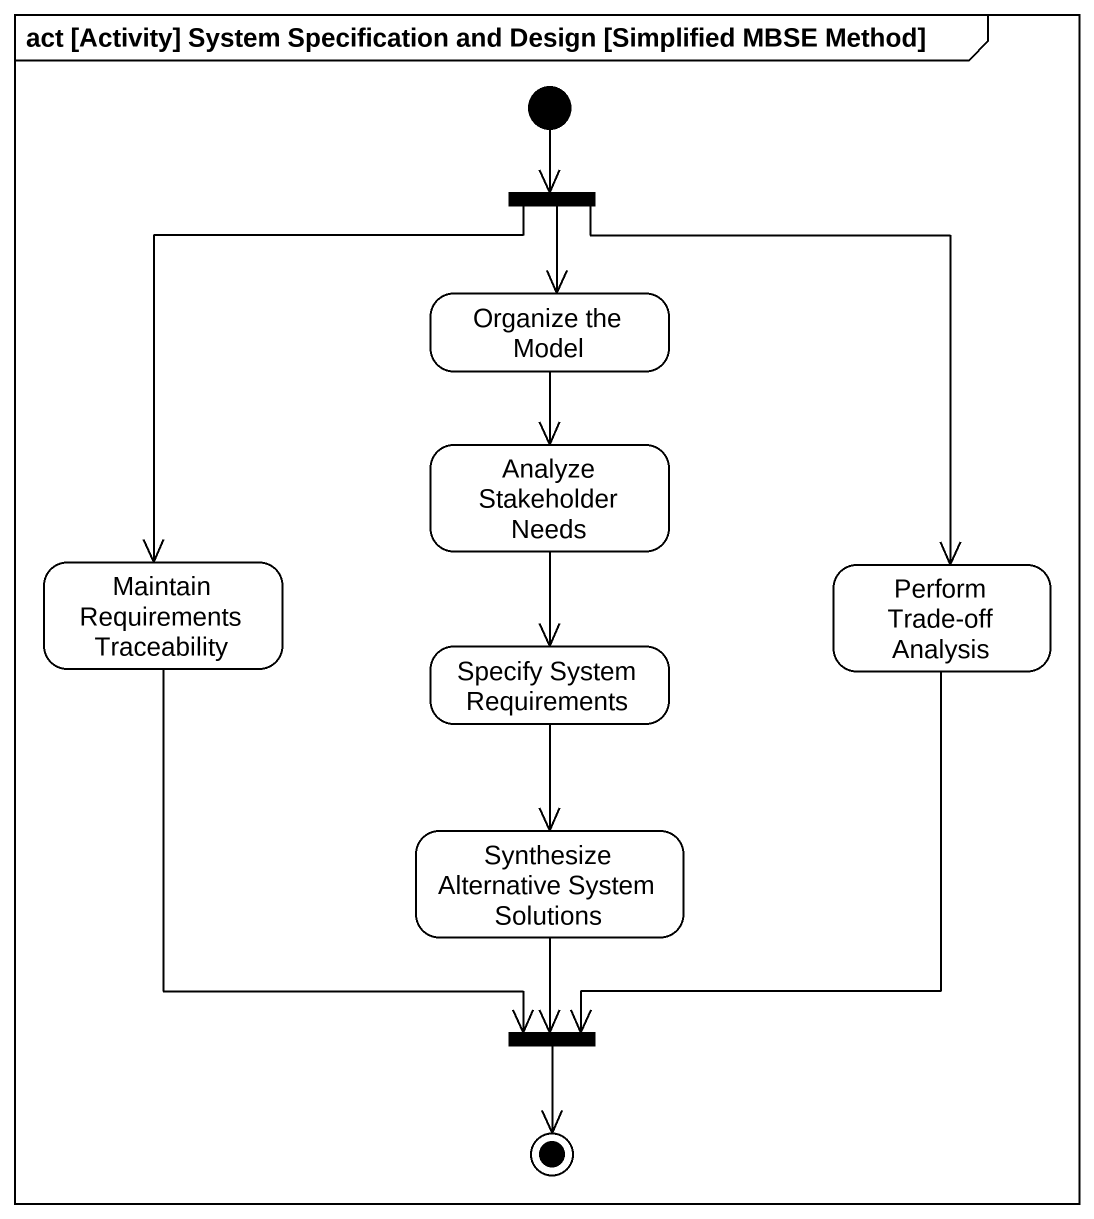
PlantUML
@startuml
mainframe act [Activity] System Specification and Design [Simplified MBSE Method]
hide empty description
state fork1 <<fork>>
state "Organize the Model" as Organize_the_Model #FFFFFF
state "Analyze Stakeholder Needs" as Analyze_Stakeholder_Needs #FFFFFF
state "Maintain Requirements Traceability" as Maintain_Requirements #FFFFFF
state "Perform Trade-off Analysis" as Perform_Trade_off_Analysis #FFFFFF
state "Specify System Requirements" as Specify_System_Requirements #FFFFFF
state "Synthesize Alternative System Solutions" as Synthesize_Alternative #FFFFFF
state fork2 <<join>>
[*] --> fork1
fork1 --> Organize_the_Model
fork1 --> Maintain_Requirements
fork1 --> Perform_Trade_off_Analysis
Organize_the_Model --> Analyze_Stakeholder_Needs
Analyze_Stakeholder_Needs --> Specify_System_Requirements
Maintain_Requirements --> fork2
Perform_Trade_off_Analysis --> fork2
Specify_System_Requirements --> Synthesize_Alternative
Synthesize_Alternative --> fork2
fork2 --> [*]
@enduml
